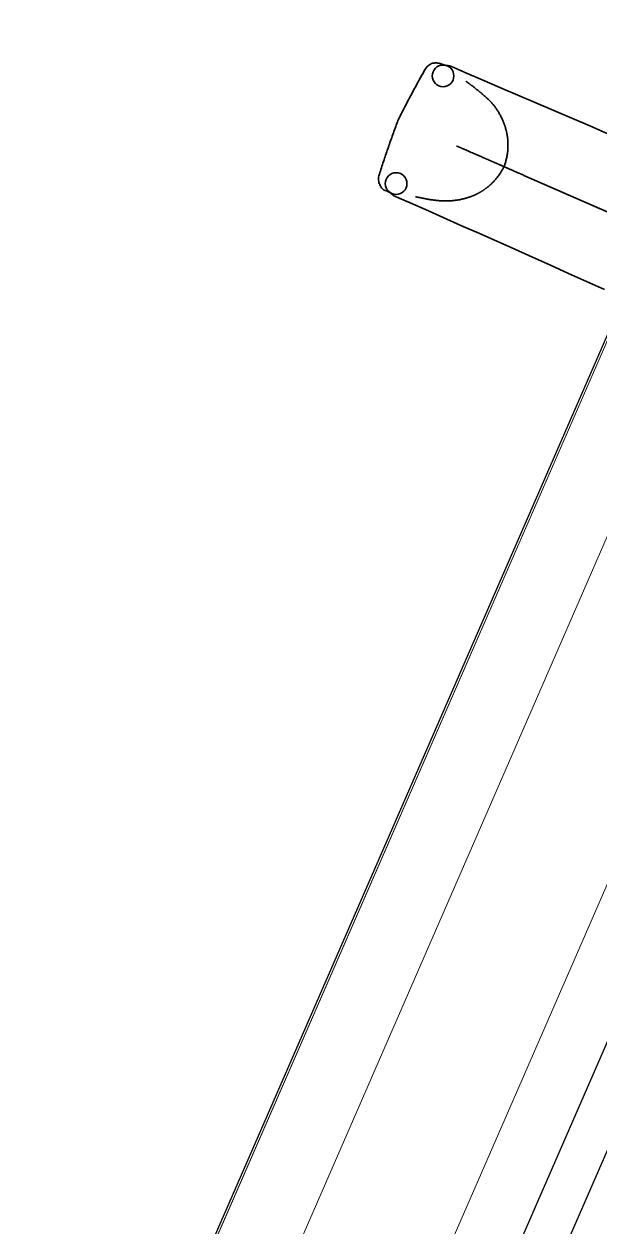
# Model space of a CAD drawing. Header units: millimetres. Extents: x -37281 to 954596, y -59787 to 956680.
# Drawn here: x 7228.9 to 7308.6, y -10885.9 to -10719.7 of the extents above; entities that cross this region are included whole.
import ezdxf

# ---------------------------------------------------------------- set-up
doc = ezdxf.new("R2010")
doc.units = ezdxf.units.MM
doc.header["$MEASUREMENT"] = 0
doc.linetypes.add('Dot & Dashed', pattern=[670.277762, 352.777767, -176.388884, 0, -141.111112])
for name, color, linetype, lineweight in [('0_Pen_No__5', 7, 'Continuous', 25), ('0_Pen_No__7', 7, 'Continuous', 35), ('0_Pen_No__9', 7, 'Continuous', 13), ('New_A-20-M_Roof_Pen_No__93', 8, 'Continuous', 13), ('New_A-25-M_Curtain_Wall_Pen_No__90', 8, 'Continuous', 20), ('New_A-25-M_Wall_Ext_Pen_No__87', 8, 'Continuous', 20)]:
    doc.layers.add(name, color=color, linetype=linetype, lineweight=lineweight)
for name, color, linetype in [('New_A-20-M_Roof', 7, 'Continuous'), ('New_A-25-M_Curtain_Wall', 7, 'Continuous'), ('New_A-25-M_Wall_Ext', 7, 'Continuous'), ('New_ArchiCAD Windows', 7, 'Continuous')]:
    doc.layers.add(name, color=color, linetype=linetype)
doc.layers.add('New_A-25-M_Curtain_Wall_Pen_No__69', color=7, linetype='Continuous', lineweight=20, true_color=0x606060)
doc.layers.add('New_ArchiCAD Windows_Pen_No__23', color=7, linetype='Continuous', lineweight=30, true_color=0x2a2a2a)

# ---------------------------------------------------------------- blocks, each defined once
blk = doc.blocks.new('Wall_2_3', base_point=(10092.6, -4631.3))
at = {"layer": 'New_A-25-M_Wall_Ext_Pen_No__87', "linetype": 'Continuous', "flags": 128}
blk.add_lwpolyline([(10000.93, -4591.33), (2142.47, -22613.27)], dxfattribs=at)
blk = doc.blocks.new('Wall_4_3', base_point=(9982.59, -4632.6))
at = {"layer": 'New_A-25-M_Wall_Ext_Pen_No__87', "linetype": 'Continuous', "flags": 128}
blk.add_lwpolyline([(4871.77, -16353.33), (9982.59, -4632.6)], dxfattribs=at)
blk = doc.blocks.new('Triple Window 19[16]_3')
at = {"layer": 'New_ArchiCAD Windows_Pen_No__23', "linetype": 'Continuous'}
for p, q in [((7314.85, -10750.57), (7289.87, -10807.86)), ((7289.87, -10807.86), (7254.9, -10888.06))]:
    blk.add_line(p, q, dxfattribs=at)
blk = doc.blocks.new('Wall_139_3', base_point=(10165.92, -4712.54))
at = {"layer": 'New_ArchiCAD Windows', "color": 251, "linetype": 'Continuous', "lineweight": 20, "true_color": 0x606060}
blk.add_blockref('Triple Window 19[16]_3', (0, 0), dxfattribs=at)
blk = doc.blocks.new('Morph_1_3')
at = {"layer": 'New_A-20-M_Roof_Pen_No__93', "linetype": 'Continuous', "flags": 128}
blk.add_lwpolyline([(2064.53, -22792.01), (10012.82, -4564.06)], dxfattribs=at)
blk = doc.blocks.new('Beam_4_3', base_point=(10000.93, -4591.33))
at = {"layer": 'New_A-25-M_Curtain_Wall_Pen_No__69', "linetype": 'Dot & Dashed'}
blk.add_line((10000.93, -4591.33), (2142.47, -22613.27), dxfattribs=at)
at = {"layer": 'New_A-25-M_Curtain_Wall_Pen_No__90', "linetype": 'Continuous'}
blk.add_line((10000.93, -4591.33), (2142.47, -22613.27), dxfattribs=at)

msp = doc.modelspace()

# ---------------------------------------------------------------- linework, layer by layer
at = {"layer": '0_Pen_No__5', "linetype": 'Continuous'}
for p, q in [((7344.03, -10781.29), (7237.11, -11026.51)), ((7349.53, -10783.69), (7242.61, -11028.91))]:
    msp.add_line(p, q, dxfattribs=at)
at = {"layer": '0_Pen_No__7', "linetype": 'Continuous', "flags": 128}
for points in [[(7284.44, -10725.89), (7284.56, -10725.71), (7284.7, -10725.56), (7284.84, -10725.44), (7285, -10725.34), (7285.15, -10725.26), (7285.29, -10725.19), (7285.42, -10725.15), (7285.54, -10725.13), (7285.63, -10725.11), (7285.72, -10725.1), (7285.8, -10725.1), (7285.87, -10725.1), (7285.94, -10725.1), (7285.99, -10725.1), (7286.05, -10725.11), (7286.1, -10725.12), (7286.15, -10725.12), (7286.2, -10725.13), (7286.24, -10725.14), (7286.29, -10725.15), (7286.33, -10725.15), (7286.38, -10725.16), (7286.42, -10725.17), (7286.46, -10725.18), (7286.5, -10725.19), (7286.54, -10725.2), (7286.58, -10725.21), (7286.62, -10725.23), (7286.66, -10725.24), (7286.69, -10725.25), (7286.73, -10725.26), (7286.77, -10725.27), (7286.81, -10725.29), (7286.84, -10725.3), (7286.88, -10725.31), (7286.92, -10725.33), (7286.95, -10725.34), (7286.99, -10725.35), (7287.03, -10725.37), (7287.07, -10725.38), (7287.11, -10725.39), (7287.14, -10725.4), (7287.18, -10725.42), (7287.22, -10725.43), (7287.25, -10725.44), (7287.29, -10725.45), (7287.32, -10725.46)], [(7277.99, -10740.68), (7278.06, -10740.46), (7278.13, -10740.25), (7278.2, -10740.03), (7278.27, -10739.81), (7278.34, -10739.59), (7278.41, -10739.37), (7278.49, -10739.15), (7278.56, -10738.93), (7278.63, -10738.71), (7278.71, -10738.49), (7278.78, -10738.27), (7278.85, -10738.05), (7278.93, -10737.84), (7279, -10737.62), (7279.08, -10737.4), (7279.15, -10737.18), (7279.23, -10736.96), (7279.31, -10736.74), (7279.38, -10736.52), (7279.46, -10736.3), (7279.53, -10736.08), (7279.61, -10735.86), (7279.69, -10735.65), (7279.77, -10735.43), (7279.84, -10735.21), (7279.92, -10734.99), (7280, -10734.77), (7280.08, -10734.56), (7280.16, -10734.34), (7280.24, -10734.12), (7280.32, -10733.9), (7280.4, -10733.68), (7280.48, -10733.47), (7280.56, -10733.25), (7280.64, -10733.03), (7280.8, -10732.72), (7280.96, -10732.4), (7281.12, -10732.09), (7281.28, -10731.78), (7281.44, -10731.46), (7281.6, -10731.15), (7281.76, -10730.84), (7281.93, -10730.52), (7282.09, -10730.21), (7282.25, -10729.9), (7282.42, -10729.59), (7282.58, -10729.28), (7282.75, -10728.97), (7282.92, -10728.65), (7283.09, -10728.34), (7283.25, -10728.03), (7283.42, -10727.72), (7283.59, -10727.41), (7283.76, -10727.1), (7283.93, -10726.8), (7284.1, -10726.49), (7284.27, -10726.19), (7284.44, -10725.89)], [(7287.24, -10725.44), (7287.25, -10725.44), (7287.26, -10725.44), (7287.27, -10725.44), (7287.28, -10725.44), (7287.29, -10725.44), (7287.3, -10725.45), (7287.31, -10725.45), (7287.32, -10725.45), (7287.33, -10725.45), (7287.34, -10725.45), (7287.35, -10725.45), (7287.36, -10725.45), (7287.37, -10725.46), (7287.39, -10725.46), (7287.4, -10725.46), (7287.41, -10725.46), (7287.42, -10725.46), (7287.43, -10725.46)], [(7287.42, -10725.46), (7287.43, -10725.46), (7287.45, -10725.46), (7287.46, -10725.46), (7287.47, -10725.46), (7287.48, -10725.47), (7287.5, -10725.47), (7287.51, -10725.47), (7287.53, -10725.47), (7287.54, -10725.47), (7287.56, -10725.47), (7287.58, -10725.47), (7287.59, -10725.47), (7287.61, -10725.48), (7287.63, -10725.48), (7287.65, -10725.48), (7287.67, -10725.49), (7287.69, -10725.49), (7287.72, -10725.49), (7287.74, -10725.5), (7287.76, -10725.5), (7287.78, -10725.51), (7287.81, -10725.51), (7287.83, -10725.52), (7287.85, -10725.53), (7287.88, -10725.53), (7287.9, -10725.54), (7287.92, -10725.55), (7287.95, -10725.55), (7287.97, -10725.56), (7288, -10725.57), (7288.02, -10725.58), (7288.05, -10725.59), (7288.07, -10725.6), (7288.09, -10725.61), (7288.11, -10725.62), (7288.13, -10725.63), (7288.15, -10725.64), (7288.17, -10725.64), (7288.19, -10725.65), (7288.21, -10725.66), (7288.23, -10725.67), (7288.25, -10725.68), (7288.27, -10725.69), (7288.29, -10725.7), (7288.31, -10725.71), (7288.33, -10725.71), (7288.35, -10725.72), (7288.37, -10725.73), (7288.39, -10725.74), (7288.41, -10725.75), (7288.43, -10725.76), (7288.45, -10725.77), (7288.47, -10725.78), (7288.49, -10725.78), (7288.51, -10725.79), (7288.53, -10725.8), (7288.55, -10725.81), (7288.57, -10725.82), (7288.59, -10725.83), (7288.61, -10725.84), (7288.63, -10725.85), (7288.65, -10725.85), (7288.67, -10725.86), (7288.69, -10725.87), (7288.71, -10725.88), (7288.73, -10725.89), (7288.75, -10725.9), (7288.77, -10725.91), (7288.79, -10725.92), (7288.81, -10725.93), (7288.83, -10725.93), (7288.85, -10725.94), (7288.87, -10725.95), (7288.89, -10725.96), (7288.91, -10725.97), (7288.93, -10725.98), (7288.95, -10725.99), (7288.97, -10726), (7288.99, -10726), (7289.01, -10726.01), (7289.03, -10726.02), (7289.05, -10726.03), (7289.07, -10726.04), (7289.09, -10726.05), (7289.11, -10726.06), (7289.13, -10726.07), (7289.15, -10726.08), (7289.17, -10726.09), (7289.19, -10726.09), (7289.21, -10726.1), (7289.23, -10726.11), (7289.25, -10726.12), (7289.27, -10726.13), (7289.29, -10726.14), (7289.31, -10726.15), (7289.33, -10726.16), (7289.35, -10726.17), (7289.37, -10726.17), (7289.39, -10726.18), (7289.41, -10726.19), (7289.43, -10726.2), (7289.45, -10726.21), (7289.47, -10726.22), (7289.49, -10726.23), (7289.51, -10726.24), (7289.53, -10726.25), (7289.55, -10726.25), (7289.57, -10726.26), (7289.59, -10726.27), (7289.61, -10726.28), (7289.62, -10726.29), (7289.64, -10726.29), (7289.66, -10726.3), (7289.68, -10726.31), (7289.69, -10726.32), (7289.71, -10726.32), (7289.72, -10726.33), (7289.74, -10726.34), (7289.75, -10726.34), (7289.77, -10726.35), (7289.78, -10726.36), (7289.79, -10726.36), (7289.8, -10726.37), (7289.81, -10726.37), (7289.83, -10726.38), (7289.84, -10726.38), (7289.85, -10726.39), (7289.86, -10726.39), (7289.87, -10726.4)], [(7309.68, -10734.87), (7307.17, -10733.8), (7304.67, -10732.74), (7302.18, -10731.67), (7299.69, -10730.6), (7297.2, -10729.54), (7294.73, -10728.48), (7292.26, -10727.42), (7289.8, -10726.37)], [(7313.18, -10747.22), (7298.06, -10740.63), (7297.95, -10740.58), (7297.84, -10740.53), (7297.74, -10740.49), (7297.63, -10740.44), (7297.53, -10740.4), (7297.43, -10740.35), (7297.32, -10740.31), (7297.22, -10740.26), (7297.12, -10740.22), (7297.02, -10740.18), (7296.92, -10740.13), (7296.82, -10740.09), (7296.72, -10740.05), (7296.63, -10740), (7296.53, -10739.96), (7296.44, -10739.92), (7296.34, -10739.88), (7296.25, -10739.84), (7296.16, -10739.8), (7296.07, -10739.76), (7295.98, -10739.72), (7295.89, -10739.68), (7295.8, -10739.65), (7295.72, -10739.61), (7295.63, -10739.57), (7295.55, -10739.53), (7295.47, -10739.5), (7295.39, -10739.46), (7295.31, -10739.43), (7295.36, -10739.29), (7295.41, -10739.15), (7295.45, -10739.01), (7295.49, -10738.87), (7295.54, -10738.73), (7295.57, -10738.58), (7295.61, -10738.44), (7295.64, -10738.3), (7295.67, -10738.16), (7295.7, -10738.02), (7295.73, -10737.87), (7295.75, -10737.73), (7295.77, -10737.59), (7295.79, -10737.44), (7295.81, -10737.3), (7295.82, -10737.23), (7295.82, -10737.15), (7295.83, -10737.08), (7295.83, -10737.01), (7295.84, -10736.93), (7295.84, -10736.86), (7295.85, -10736.79), (7295.85, -10736.71), (7295.85, -10736.64), (7295.85, -10736.56), (7295.85, -10736.49), (7295.85, -10736.42), (7295.85, -10736.34), (7295.85, -10736.27), (7295.85, -10736.19), (7295.85, -10736.12), (7295.84, -10736.05), (7295.84, -10735.98), (7295.84, -10735.91), (7295.83, -10735.84), (7295.83, -10735.77), (7295.82, -10735.7), (7295.81, -10735.63), (7295.81, -10735.56), (7295.8, -10735.5), (7295.79, -10735.44), (7295.78, -10735.37), (7295.77, -10735.31), (7295.77, -10735.25), (7295.76, -10735.19), (7295.75, -10735.13), (7295.74, -10735.08), (7295.73, -10735.02), (7295.72, -10734.97), (7295.71, -10734.91), (7295.7, -10734.86), (7295.69, -10734.81), (7295.68, -10734.76), (7295.67, -10734.72), (7295.66, -10734.67), (7295.65, -10734.62), (7295.64, -10734.58), (7295.63, -10734.53), (7295.62, -10734.49), (7295.61, -10734.44), (7295.6, -10734.4), (7295.59, -10734.36), (7295.57, -10734.32), (7295.56, -10734.28), (7295.55, -10734.24), (7295.53, -10734.16), (7295.51, -10734.09), (7295.49, -10734.01), (7295.46, -10733.94), (7295.44, -10733.87), (7295.42, -10733.81), (7295.4, -10733.74), (7295.37, -10733.67), (7295.33, -10733.55), (7295.28, -10733.42), (7295.23, -10733.3), (7295.18, -10733.18), (7295.13, -10733.06), (7295.08, -10732.94), (7295.03, -10732.82), (7294.98, -10732.71), (7294.92, -10732.6), (7294.87, -10732.49), (7294.81, -10732.38), (7294.75, -10732.27), (7294.7, -10732.16), (7294.64, -10732.06), (7294.58, -10731.96), (7294.52, -10731.85), (7294.45, -10731.76), (7294.39, -10731.66), (7294.33, -10731.56), (7294.26, -10731.46), (7294.2, -10731.37), (7294.13, -10731.28), (7294.06, -10731.18), (7293.99, -10731.09), (7293.92, -10731), (7293.85, -10730.92), (7293.78, -10730.83), (7293.7, -10730.74), (7293.63, -10730.66), (7293.55, -10730.57), (7293.48, -10730.49), (7293.4, -10730.4), (7293.32, -10730.32), (7293.24, -10730.24), (7293.16, -10730.16), (7293.08, -10730.08), (7293, -10730), (7292.91, -10729.92), (7292.83, -10729.85), (7292.74, -10729.77), (7292.66, -10729.69), (7292.57, -10729.62), (7292.48, -10729.54), (7292.39, -10729.46), (7292.34, -10729.43), (7292.3, -10729.39), (7292.26, -10729.35), (7292.21, -10729.32), (7292.17, -10729.28), (7292.13, -10729.25), (7292.09, -10729.21), (7292.04, -10729.18), (7292, -10729.15), (7291.96, -10729.11), (7291.92, -10729.08), (7291.88, -10729.05), (7291.85, -10729.02), (7291.81, -10728.99), (7291.77, -10728.95), (7291.73, -10728.92), (7291.66, -10728.87), (7291.59, -10728.81), (7291.52, -10728.75), (7291.45, -10728.7), (7291.38, -10728.65), (7291.32, -10728.59), (7291.26, -10728.55), (7291.2, -10728.5), (7291.14, -10728.45), (7291.08, -10728.41), (7291.03, -10728.37), (7290.97, -10728.32), (7290.92, -10728.28), (7290.87, -10728.25), (7290.82, -10728.21), (7290.77, -10728.17), (7290.73, -10728.14), (7290.69, -10728.11), (7290.64, -10728.07), (7290.6, -10728.04), (7290.56, -10728.01), (7290.53, -10727.99), (7290.49, -10727.96), (7290.46, -10727.93), (7290.42, -10727.91), (7290.39, -10727.89), (7290.36, -10727.87), (7290.33, -10727.85), (7290.31, -10727.83), (7290.28, -10727.81), (7290.26, -10727.79), (7290.23, -10727.77), (7290.21, -10727.76), (7290.19, -10727.74), (7290.17, -10727.73), (7290.16, -10727.72), (7290.14, -10727.7), (7290.12, -10727.69), (7290.11, -10727.68), (7290.1, -10727.67), (7290.09, -10727.66), (7290.08, -10727.66), (7290.07, -10727.65), (7290.05, -10727.64), (7290.04, -10727.63), (7290.03, -10727.62)], [(7295.3, -10739.43), (7295.29, -10739.42), (7295.28, -10739.42), (7295.27, -10739.41), (7295.26, -10739.41), (7295.25, -10739.4), (7295.24, -10739.4), (7295.22, -10739.39), (7295.21, -10739.39), (7295.19, -10739.38), (7295.18, -10739.37), (7295.14, -10739.36), (7295.13, -10739.35), (7295.11, -10739.34), (7295.09, -10739.34), (7295.08, -10739.33), (7295.06, -10739.32), (7295.05, -10739.32), (7295.03, -10739.31), (7295.01, -10739.3), (7295, -10739.29), (7294.98, -10739.29), (7294.96, -10739.28), (7294.94, -10739.27), (7294.92, -10739.26), (7294.9, -10739.25), (7294.89, -10739.24), (7294.87, -10739.24), (7294.85, -10739.23), (7294.83, -10739.22), (7294.81, -10739.21), (7294.79, -10739.2), (7294.76, -10739.19), (7294.74, -10739.18), (7294.72, -10739.17), (7294.7, -10739.16), (7294.68, -10739.16), (7294.66, -10739.15), (7294.64, -10739.14), (7294.61, -10739.13), (7294.59, -10739.12), (7294.57, -10739.11), (7294.55, -10739.1), (7294.52, -10739.09), (7294.5, -10739.08), (7294.48, -10739.07), (7294.45, -10739.06), (7294.43, -10739.05), (7294.41, -10739.04), (7294.38, -10739.03), (7294.34, -10739.01), (7294.29, -10738.98), (7294.24, -10738.96), (7294.19, -10738.94), (7294.14, -10738.92), (7294.09, -10738.9), (7294, -10738.86), (7293.9, -10738.81), (7293.85, -10738.79), (7293.8, -10738.77), (7293.75, -10738.75), (7293.7, -10738.73), (7293.66, -10738.71), (7293.63, -10738.7), (7293.61, -10738.69), (7293.56, -10738.67), (7293.54, -10738.66), (7293.51, -10738.65), (7293.49, -10738.64), (7293.47, -10738.63), (7293.44, -10738.61), (7293.42, -10738.6), (7293.39, -10738.59), (7293.36, -10738.58), (7293.34, -10738.57), (7293.31, -10738.56), (7293.29, -10738.55), (7293.26, -10738.54), (7293.23, -10738.52), (7293.2, -10738.51), (7293.18, -10738.5), (7293.15, -10738.49), (7293.12, -10738.47), (7293.09, -10738.46), (7293.06, -10738.45), (7293.03, -10738.44), (7293, -10738.42), (7292.97, -10738.41), (7292.94, -10738.4), (7292.91, -10738.38), (7292.88, -10738.37), (7292.85, -10738.36), (7292.82, -10738.34), (7292.79, -10738.33), (7292.75, -10738.31), (7292.72, -10738.3), (7292.69, -10738.29), (7292.65, -10738.27), (7292.62, -10738.26), (7292.59, -10738.24), (7292.55, -10738.23), (7292.52, -10738.21), (7292.48, -10738.2), (7292.45, -10738.18), (7292.41, -10738.17), (7292.38, -10738.15), (7292.34, -10738.14), (7292.3, -10738.12), (7292.27, -10738.1), (7292.23, -10738.09), (7292.19, -10738.07), (7292.16, -10738.05), (7292.12, -10738.04), (7292.08, -10738.02), (7292.04, -10738), (7292, -10737.99), (7291.93, -10737.95), (7291.89, -10737.94), (7291.85, -10737.92), (7291.81, -10737.9), (7291.77, -10737.89), (7291.75, -10737.88), (7291.73, -10737.87), (7291.71, -10737.86), (7291.69, -10737.85), (7291.67, -10737.84), (7291.65, -10737.83), (7291.63, -10737.82), (7291.61, -10737.82), (7291.59, -10737.81), (7291.57, -10737.8), (7291.55, -10737.79), (7291.53, -10737.78), (7291.51, -10737.77), (7291.49, -10737.77), (7291.48, -10737.76), (7291.46, -10737.75), (7291.44, -10737.74), (7291.42, -10737.73), (7291.4, -10737.73), (7291.39, -10737.72), (7291.37, -10737.71), (7291.35, -10737.7), (7291.34, -10737.7), (7291.32, -10737.69), (7291.3, -10737.68), (7291.29, -10737.68), (7291.27, -10737.67), (7291.26, -10737.66), (7291.24, -10737.66), (7291.23, -10737.65), (7291.21, -10737.64), (7291.2, -10737.64), (7291.18, -10737.63), (7291.17, -10737.62), (7291.16, -10737.62), (7291.14, -10737.61), (7291.13, -10737.61), (7291.12, -10737.6), (7291.1, -10737.6), (7291.09, -10737.59), (7291.08, -10737.58), (7291.07, -10737.58), (7291.05, -10737.57), (7291.04, -10737.57), (7290.95, -10737.53), (7290.76, -10737.45), (7290.57, -10737.36), (7290.47, -10737.32), (7290.38, -10737.28), (7290.29, -10737.24), (7290.19, -10737.2), (7290.1, -10737.16), (7290.01, -10737.12), (7289.96, -10737.1), (7289.94, -10737.09), (7289.91, -10737.08), (7289.89, -10737.07), (7289.86, -10737.06), (7289.84, -10737.04), (7289.82, -10737.03), (7289.79, -10737.02), (7289.77, -10737.01), (7289.74, -10737), (7289.72, -10736.99), (7289.69, -10736.98), (7289.67, -10736.97), (7289.64, -10736.96), (7289.62, -10736.95), (7289.59, -10736.94), (7289.57, -10736.93), (7289.54, -10736.92), (7289.52, -10736.9), (7289.49, -10736.89), (7289.47, -10736.88), (7289.44, -10736.87), (7289.42, -10736.86), (7289.39, -10736.85), (7289.36, -10736.84), (7289.34, -10736.83), (7289.31, -10736.81), (7289.28, -10736.8), (7289.26, -10736.79), (7289.23, -10736.78), (7289.2, -10736.77), (7289.18, -10736.76), (7289.15, -10736.74), (7289.12, -10736.73), (7289.09, -10736.72), (7289.07, -10736.71), (7289.04, -10736.69), (7289.01, -10736.68), (7288.98, -10736.67), (7288.95, -10736.66), (7288.92, -10736.65), (7288.9, -10736.63), (7288.87, -10736.62), (7288.84, -10736.61), (7288.81, -10736.6), (7288.78, -10736.58), (7288.75, -10736.57)], [(7295.31, -10739.43), (7295.27, -10739.49), (7295.24, -10739.56), (7295.2, -10739.63), (7295.17, -10739.69), (7295.13, -10739.76), (7295.1, -10739.82), (7295.06, -10739.88), (7295.02, -10739.95), (7294.99, -10740.01), (7294.95, -10740.07), (7294.91, -10740.14), (7294.87, -10740.2), (7294.83, -10740.26), (7294.79, -10740.32), (7294.75, -10740.38), (7294.71, -10740.44), (7294.67, -10740.5), (7294.63, -10740.56), (7294.54, -10740.68), (7294.45, -10740.8), (7294.37, -10740.91), (7294.32, -10740.97), (7294.28, -10741.02), (7294.23, -10741.08), (7294.18, -10741.14), (7294.14, -10741.19), (7294.09, -10741.25), (7294.04, -10741.3), (7293.99, -10741.36), (7293.94, -10741.41), (7293.89, -10741.46), (7293.84, -10741.52), (7293.79, -10741.57), (7293.73, -10741.62), (7293.68, -10741.68), (7293.63, -10741.73), (7293.58, -10741.78), (7293.52, -10741.83), (7293.47, -10741.88), (7293.41, -10741.93), (7293.36, -10741.98), (7293.3, -10742.03), (7293.25, -10742.08), (7293.19, -10742.12), (7293.14, -10742.17), (7293.08, -10742.21), (7293.03, -10742.26), (7292.97, -10742.3), (7292.92, -10742.34), (7292.87, -10742.38), (7292.81, -10742.42), (7292.76, -10742.46), (7292.71, -10742.5), (7292.66, -10742.54), (7292.61, -10742.58), (7292.56, -10742.61), (7292.51, -10742.64), (7292.46, -10742.68), (7292.41, -10742.71), (7292.36, -10742.74), (7292.32, -10742.77), (7292.27, -10742.8), (7292.23, -10742.82), (7292.18, -10742.85), (7292.14, -10742.88), (7292.1, -10742.9), (7292.06, -10742.93), (7292.02, -10742.95), (7291.98, -10742.97), (7291.94, -10743), (7291.9, -10743.02), (7291.86, -10743.04), (7291.82, -10743.06), (7291.78, -10743.08), (7291.75, -10743.1), (7291.67, -10743.14), (7291.6, -10743.17), (7291.53, -10743.21), (7291.46, -10743.24), (7291.4, -10743.27), (7291.33, -10743.31), (7291.26, -10743.34), (7291.2, -10743.37), (7291.14, -10743.39), (7291.07, -10743.42), (7291.01, -10743.45), (7290.95, -10743.47), (7290.89, -10743.5), (7290.83, -10743.52), (7290.77, -10743.54), (7290.71, -10743.56), (7290.65, -10743.58), (7290.6, -10743.61), (7290.54, -10743.63), (7290.43, -10743.66), (7290.32, -10743.7), (7290.2, -10743.74), (7290.09, -10743.77), (7289.98, -10743.8), (7289.87, -10743.83), (7289.76, -10743.86), (7289.64, -10743.89), (7289.53, -10743.92), (7289.42, -10743.94), (7289.3, -10743.97), (7289.19, -10743.99), (7289.07, -10744.01), (7288.96, -10744.03), (7288.84, -10744.05), (7288.72, -10744.07), (7288.6, -10744.08), (7288.48, -10744.1), (7288.36, -10744.11), (7288.23, -10744.12), (7288.11, -10744.13), (7287.99, -10744.14), (7287.86, -10744.15), (7287.74, -10744.15), (7287.62, -10744.16), (7287.5, -10744.16), (7287.39, -10744.16), (7287.27, -10744.16), (7287.15, -10744.16), (7287.03, -10744.16), (7286.92, -10744.16), (7286.81, -10744.16), (7286.69, -10744.15), (7286.58, -10744.14), (7286.47, -10744.14), (7286.36, -10744.13), (7286.25, -10744.12), (7286.15, -10744.11), (7286.04, -10744.1), (7285.94, -10744.09), (7285.83, -10744.08), (7285.73, -10744.07), (7285.63, -10744.06), (7285.53, -10744.04), (7285.44, -10744.03), (7285.34, -10744.02), (7285.25, -10744), (7285.16, -10743.99), (7285.07, -10743.98), (7284.98, -10743.96), (7284.89, -10743.95), (7284.81, -10743.93), (7284.72, -10743.92), (7284.64, -10743.9), (7284.56, -10743.89), (7284.48, -10743.87), (7284.41, -10743.86), (7284.34, -10743.84), (7284.27, -10743.83), (7284.2, -10743.81), (7284.13, -10743.8), (7284.06, -10743.79), (7284, -10743.77), (7283.94, -10743.76), (7283.88, -10743.75), (7283.83, -10743.74), (7283.8, -10743.73), (7283.78, -10743.73), (7283.75, -10743.72), (7283.73, -10743.72), (7283.7, -10743.71), (7283.68, -10743.71), (7283.66, -10743.7), (7283.63, -10743.7), (7283.61, -10743.7), (7283.59, -10743.69), (7283.55, -10743.68), (7283.51, -10743.68), (7283.47, -10743.67), (7283.44, -10743.66), (7283.41, -10743.66), (7283.37, -10743.65), (7283.34, -10743.65), (7283.32, -10743.64), (7283.29, -10743.64), (7283.26, -10743.63), (7283.24, -10743.63), (7283.22, -10743.62), (7283.2, -10743.62), (7283.18, -10743.62), (7283.16, -10743.61), (7283.15, -10743.61), (7283.13, -10743.61), (7283.12, -10743.61), (7283.11, -10743.6), (7283.09, -10743.6), (7283.08, -10743.6), (7283.06, -10743.6)], [(7279.64, -10743.08), (7279.61, -10743.06), (7279.58, -10743.04), (7279.54, -10743.03), (7279.51, -10743.01), (7279.47, -10742.99), (7279.44, -10742.97), (7279.41, -10742.95), (7279.37, -10742.93), (7279.33, -10742.91), (7279.3, -10742.89), (7279.26, -10742.88), (7279.23, -10742.86), (7279.19, -10742.84), (7279.15, -10742.82), (7279.12, -10742.8), (7279.08, -10742.78), (7279.05, -10742.77), (7279.02, -10742.76), (7278.98, -10742.75), (7278.95, -10742.74), (7278.91, -10742.73), (7278.88, -10742.72), (7278.84, -10742.71), (7278.81, -10742.7), (7278.77, -10742.69), (7278.73, -10742.68), (7278.7, -10742.66), (7278.66, -10742.64), (7278.62, -10742.62), (7278.58, -10742.59), (7278.54, -10742.55), (7278.5, -10742.51), (7278.46, -10742.46), (7278.41, -10742.41), (7278.37, -10742.35), (7278.32, -10742.28), (7278.27, -10742.2), (7278.22, -10742.11), (7278.17, -10742.01), (7278.12, -10741.91), (7278.06, -10741.79), (7278.01, -10741.65), (7277.97, -10741.48), (7277.94, -10741.3), (7277.93, -10741.1), (7277.95, -10740.89), (7277.99, -10740.68)], [(7279.71, -10743.16), (7279.71, -10743.15), (7279.7, -10743.15), (7279.69, -10743.14), (7279.68, -10743.13), (7279.67, -10743.12), (7279.66, -10743.12), (7279.65, -10743.11), (7279.64, -10743.1), (7279.63, -10743.09), (7279.62, -10743.08), (7279.61, -10743.07), (7279.6, -10743.07), (7279.59, -10743.06), (7279.58, -10743.05), (7279.57, -10743.04), (7279.56, -10743.04)], [(7282.06, -10744.31), (7282.05, -10744.31), (7282.04, -10744.3), (7282.03, -10744.3), (7282.01, -10744.29), (7282, -10744.29), (7281.99, -10744.28), (7281.98, -10744.28), (7281.97, -10744.27), (7281.95, -10744.27), (7281.94, -10744.26), (7281.93, -10744.26), (7281.91, -10744.25), (7281.9, -10744.24), (7281.88, -10744.24), (7281.86, -10744.23), (7281.85, -10744.22), (7281.83, -10744.22), (7281.81, -10744.21), (7281.79, -10744.2), (7281.77, -10744.19), (7281.75, -10744.18), (7281.74, -10744.18), (7281.72, -10744.17), (7281.7, -10744.16), (7281.68, -10744.15), (7281.66, -10744.14), (7281.64, -10744.13), (7281.62, -10744.13), (7281.6, -10744.12), (7281.58, -10744.11), (7281.56, -10744.1), (7281.54, -10744.09), (7281.52, -10744.08), (7281.5, -10744.07), (7281.48, -10744.07), (7281.46, -10744.06), (7281.44, -10744.05), (7281.42, -10744.04), (7281.4, -10744.03), (7281.38, -10744.02), (7281.36, -10744.01), (7281.34, -10744.01), (7281.31, -10744), (7281.29, -10743.99), (7281.27, -10743.98), (7281.25, -10743.97), (7281.23, -10743.96), (7281.21, -10743.95), (7281.19, -10743.94), (7281.17, -10743.94), (7281.15, -10743.93), (7281.13, -10743.92), (7281.11, -10743.91), (7281.09, -10743.9), (7281.07, -10743.89), (7281.05, -10743.88), (7281.03, -10743.88), (7281.01, -10743.87), (7280.99, -10743.86), (7280.97, -10743.85), (7280.95, -10743.84), (7280.93, -10743.83), (7280.91, -10743.82), (7280.89, -10743.82), (7280.87, -10743.81), (7280.85, -10743.8), (7280.83, -10743.79), (7280.81, -10743.78), (7280.79, -10743.77), (7280.77, -10743.76), (7280.75, -10743.75), (7280.73, -10743.75), (7280.71, -10743.74), (7280.69, -10743.73), (7280.67, -10743.72), (7280.65, -10743.71), (7280.63, -10743.7), (7280.61, -10743.69), (7280.59, -10743.68), (7280.57, -10743.68), (7280.55, -10743.67), (7280.53, -10743.66), (7280.51, -10743.65), (7280.49, -10743.64), (7280.47, -10743.63), (7280.45, -10743.62), (7280.43, -10743.61), (7280.41, -10743.61), (7280.39, -10743.6), (7280.37, -10743.59), (7280.35, -10743.58), (7280.33, -10743.57), (7280.31, -10743.56), (7280.29, -10743.55), (7280.27, -10743.54), (7280.25, -10743.53), (7280.23, -10743.52), (7280.2, -10743.51), (7280.18, -10743.5), (7280.16, -10743.49), (7280.13, -10743.48), (7280.11, -10743.46), (7280.09, -10743.45), (7280.07, -10743.44), (7280.05, -10743.43), (7280.03, -10743.41), (7280, -10743.4), (7279.99, -10743.39), (7279.97, -10743.37), (7279.95, -10743.36), (7279.93, -10743.35), (7279.91, -10743.33), (7279.89, -10743.32), (7279.88, -10743.31), (7279.86, -10743.3), (7279.85, -10743.28), (7279.83, -10743.27), (7279.82, -10743.26), (7279.81, -10743.25), (7279.79, -10743.24), (7279.78, -10743.23), (7279.77, -10743.22), (7279.76, -10743.21), (7279.75, -10743.2), (7279.74, -10743.19), (7279.73, -10743.18), (7279.73, -10743.17), (7279.71, -10743.16), (7279.7, -10743.15)], [(7281.99, -10744.28), (7284.44, -10745.37), (7286.89, -10746.45), (7289.35, -10747.55), (7291.82, -10748.64), (7294.3, -10749.74), (7296.78, -10750.85), (7299.26, -10751.95), (7301.74, -10753.06), (7304.23, -10754.17), (7306.71, -10755.28), (7309.18, -10756.38)]]:
    msp.add_lwpolyline(points, dxfattribs=at)
at = {"layer": '0_Pen_No__7', "linetype": 'Continuous'}
for centre in [(7286.87, -10726.89), (7280.38, -10741.77)]:
    msp.add_circle(centre, 1.5, dxfattribs=at)
at = {"layer": '0_Pen_No__9', "linetype": 'Continuous'}
for p, q in [((7312.07, -10784.81), (7211.53, -11015.36)), ((7329.66, -10792.48), (7229.13, -11023.03))]:
    msp.add_line(p, q, dxfattribs=at)

# ---------------------------------------------------------------- block references
at = {"layer": 'New_A-20-M_Roof', "linetype": 'Continuous', "lineweight": 0}
msp.add_blockref('Morph_1_3', (0, 0), dxfattribs=at)
at = {"layer": 'New_A-25-M_Curtain_Wall', "color": 8, "lineweight": 20}
msp.add_blockref('Beam_4_3', (10000.93, -4591.33), dxfattribs=at)
at = {"layer": 'New_A-25-M_Wall_Ext', "color": 250, "lineweight": 50, "true_color": 0x2a2a2a}
for name, p in [('Wall_4_3', (9982.59, -4632.6)), ('Wall_139_3', (10165.92, -4712.54)), ('Wall_2_3', (10092.6, -4631.3))]:
    msp.add_blockref(name, p, dxfattribs=at)

doc.saveas('drawing.dxf')
